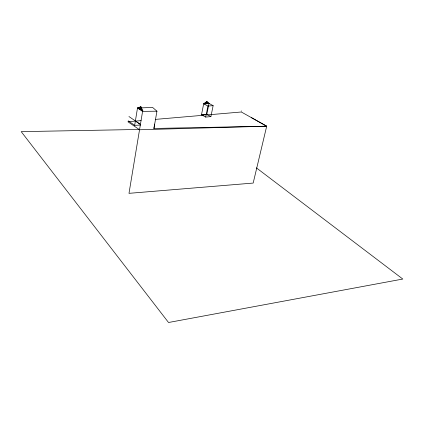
<?xml version="1.0" encoding="UTF-8"?>
<svg xmlns="http://www.w3.org/2000/svg" width="424" height="424" viewBox="0 0 424 424"><rect width="100%" height="100%" fill="white"/><g stroke="black" fill="none" stroke-linecap="round" stroke-linejoin="round"><path stroke-width="0.64" d="M241.479 111.173L241.484 110.903M140.556 125.043L134.678 125.35L137.503 107.993L152.635 107.468L156.949 111.194L153.917 128.467L154.702 124.105M138.547 108.544L138.839 108.168L141.87 110.219M138.463 108.518L138.68 108.178L137.853 107.86L140.98 106.816L142.862 110.876L142.385 110.913L138.357 108.194M140.111 109.318C140.816 109.763 139.793 109.45 140.588 109.291M142.045 110.871L142.427 110.521M142.215 110.86L142.157 110.5M137.503 107.993L142.591 111.364L128.986 193.339L253.176 183.067L266.701 126.204L241.32 111.989L207.029 114.941M203.684 103.806L201.495 114.772L206.817 114.316L209.027 103.414L203.684 103.806L207.93 106.048L213.139 105.656L210.892 116.605L205.698 117.072L201.188 114.602M203.944 103.594L204.22 103.742L207.082 101.654L206.801 101.5L203.944 103.594L204.506 103.557L204.601 103.912M204.654 103.912L209.186 103.472L206.801 101.5M206.387 103.726L206.35 103.424M205.698 117.072L207.93 106.048M208.544 103.636L208.481 103.355L208.507 103.663M206.986 102.12L206.711 101.967L204.861 103.302L208.343 103.239L205.137 103.456L206.986 102.12L208.343 103.239M137.853 107.86L140.98 106.816M138.685 108.078L140.402 107.447L141.611 109.986L138.685 108.078L140.885 107.42L141.849 109.45M202.153 115.132L207.341 114.607M141.086 120.623L127.894 121.757L139.565 129.76L266.701 126.204L251.517 117.671M155.592 119.372L203.075 115.286M208.38 103.35L209.186 103.472L205.152 103.52M204.22 103.742L204.781 103.71M141.897 110.585L142.862 110.876M141.945 110.547L142.231 110.516M153.939 128.467L266.701 126.204M139.48 129.453L21.2 131.641L168.529 322.5L402.8 279.045L256.377 167.851M142.591 111.364L156.949 111.194M209.027 103.414L213.139 105.656M208.661 103.498L206.711 101.967M206.52 114.146L210.892 116.605M139.162 108.051L141.605 109.641M138.33 107.834L138.839 108.168M128.938 116.531L140.423 124.433L135.489 121.036M128.249 120.872L134.678 125.35M140.503 106.843L142.385 110.913L142.379 110.558"/></g></svg>
